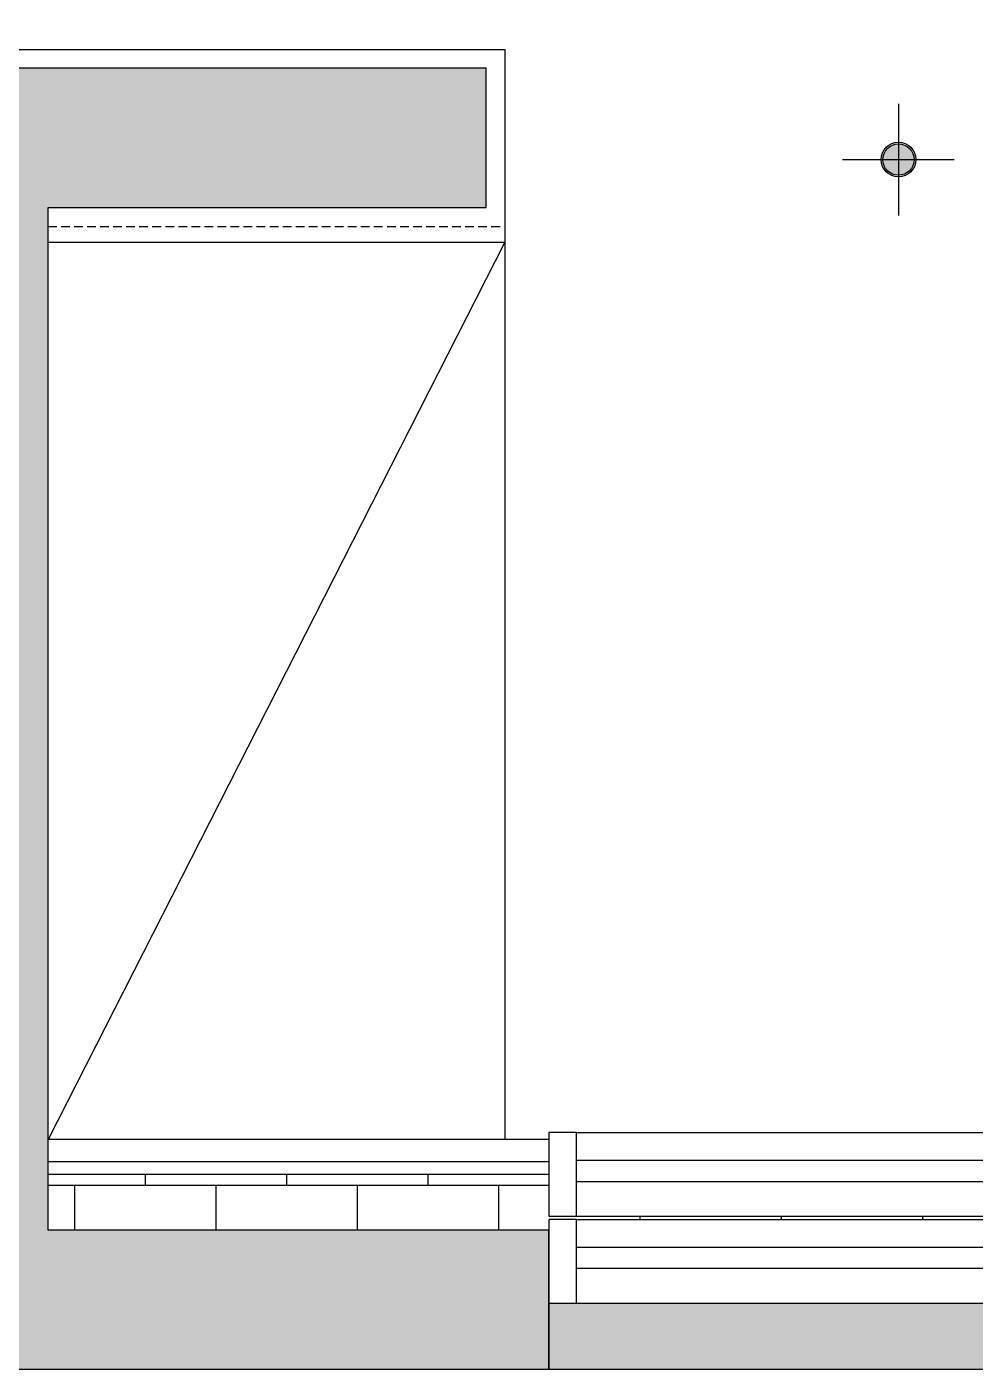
# Model space of a CAD drawing. Header units: millimetres. Extents: x 0 to 460316, y -63250 to 103204.
# Drawn here: x 217090 to 218454, y 86519 to 88448 of the extents above; entities that cross this region are included whole.
import ezdxf
from ezdxf.enums import TextEntityAlignment as Align

# ---------------------------------------------------------------- set-up
doc = ezdxf.new("R2010")
doc.units = ezdxf.units.MM
doc.header["$LTSCALE"] = 25
doc.linetypes.add('DASHED', pattern=[0.75, 0.5, -0.25])
for name, color, linetype in [('2-con', 2, 'Continuous'), ('ac-furniture', 152, 'Continuous'), ('ac-insul', 5, 'BATTING'), ('ac-Ref', 8, 'Continuous'), ('ac-wall', 241, 'Continuous'), ('ac-wall-fin', 3, 'Continuous'), ('ac-window', 140, 'Continuous'), ('FORM(YOURNAME)-11', 1, 'Continuous'), ('RC-LIGHT', 7, 'Continuous')]:
    doc.layers.add(name, color=color, linetype=linetype)
doc.styles.add('YOURNAME', font='HY울릉도M.TTF')
doc.linetypes.add('BATTING', pattern='A,0.00254,-2.54,[134,ltypeshp.shx,S=2.54,R=0,X=-2.54,Y=0],-5.08,[134,ltypeshp.shx,S=2.54,R=180,X=2.54,Y=0],-2.54', length=10.16254)

# ---------------------------------------------------------------- blocks, each defined once
blk = doc.blocks.new('1')
at = {"linetype": 'Continuous'}
h = blk.add_hatch(color=4, dxfattribs=at)
h.dxf.hatch_style = 1
edge = h.paths.add_edge_path()
edge.add_arc((11539653.5, -14273503.8), 37.5, 0, 360)
at = {"color": 1, "linetype": 'Continuous'}
for p, q in [((11539653.5, -14273637.1), (11539653.5, -14273370.5)), ((11539520.2, -14273503.8), (11539786.8, -14273503.8))]:
    blk.add_line(p, q, dxfattribs=at)
at = {"color": 4, "linetype": 'Continuous'}
for radius in [41.5, 37.5]:
    blk.add_circle((11539653.5, -14273503.8), radius, dxfattribs=at)
blk = doc.blocks.new('A$C43c8e90a')
at = {"layer": 'ac-Ref'}
h = blk.add_hatch(color=256, dxfattribs=at)
h.dxf.hatch_style = 1
h.paths.add_polyline_path([(6388.4, 12355.1), (5843.4, 12355.1), (5843.4, 13365.1), (6408.4, 13365.1), (6408.4, 13565.1), (5643.4, 13565.1), (5643.4, 12155.1), (6118.4, 12155.1), (6118.4, 8981.7), (6388.4, 8981.7)])
h.paths.add_polyline_path([(9278.4, 11521.7), (9278.4, 13766.7), (9048.4, 13766.7), (9048.4, 13365.1), (9088.4, 13365.1), (9088.4, 9190.1), (7318.4, 9190.1), (7318.4, 8981.7), (9278.4, 8981.7)])
h.paths.add_polyline_path([(13256.4, 11394.7), (13523.4, 11394.7), (13523.4, 11595.6), (13258.4, 11595.6), (13258.4, 12366.7), (12390.4, 12366.7), (12390.4, 12166.7), (13080.4, 12166.7), (13080.4, 9191.7), (12268.4, 9191.7), (12268.4, 9056.7), (13263.4, 9056.7), (13263.4, 9256.7), (13256.4, 9256.7)])
h.paths.add_polyline_path([(15023.4, 13621.7), (14048.4, 13621.7), (14048.4, 13421.7), (14823.4, 13421.7), (14823.4, 12631.7), (14188.4, 12631.7), (14188.4, 11595.6), (14103.4, 11595.6), (14103.4, 11394.7), (14738.4, 11394.7), (14738.4, 9256.7), (14738.4, 9056.7), (14748.4, 9056.7), (14748.4, 4116.7), (13961.4, 4116.7), (13961.4, 3924.7), (14914.4, 3924.7), (14914.4, 2844.7), (14024.4, 2844.7), (14024.4, 2644.7), (15023.4, 2644.7)])
h.paths.add_polyline_path([(11190.4, 12366.7), (10665.4, 12366.7), (10665.4, 11521.7), (10940.4, 11521.7), (10940.4, 12166.7), (11190.4, 12166.7)])
h.paths.add_polyline_path([(12933.4, 7896.7), (11883.4, 7896.7), (11883.4, 7696.7), (12933.4, 7696.7)])
h.paths.add_polyline_path([(10856.4, 7896.7), (10646.4, 7896.7), (10646.4, 3924.7), (11261.4, 3924.7), (11261.4, 4116.7), (10856.4, 4116.7)])
h.paths.add_polyline_path([(10936.4, 2844.7), (10736.4, 2844.7), (10736.4, 2274.7), (10936.4, 2274.7)])
h.paths.add_polyline_path([(6216.4, 3944.7), (6846.4, 3944.7), (6846.4, 4144.7), (6128.4, 4144.7), (6128.4, 7599.7), (5938.4, 7599.7), (5938.4, 2659.7), (5923.4, 2659.7), (5923.4, 2459.7), (6016.4, 2459.7), (6016.4, 2274.7), (6936.4, 2274.7), (6936.4, 2474.7), (6216.4, 2474.7)])
h.paths.add_polyline_path([(2923.4, 7399.7), (5008.4, 7399.7), (5008.4, 7599.7), (2958.4, 7599.7), (2958.4, 9764.7), (4558.4, 9764.7), (4558.4, 8364.7), (4758.4, 8364.7), (4758.4, 10361.7), (5178.4, 10361.7), (5178.4, 10561.7), (4558.4, 10561.7), (4558.4, 9934.7), (2723.4, 9934.7), (2723.4, 2459.7), (3343.4, 2459.7), (3343.4, 2659.7), (2923.4, 2659.7)])
h = blk.add_hatch(dxfattribs=at)
h.set_pattern_fill('AR-BRSTD', color=256)
h.set_pattern_definition([(0, (-87640.64, -53103.51), (0, 67.7418), []), (90, (-87640.64, -53103.51), (-101.6, 67.7418), [67.7418, -67.7418])])
h.paths.add_polyline_path([(6936.4, 2554.7), (6216.4, 2554.7), (6216.4, 2474.7), (6936.4, 2474.7), (6936.4, 2489.7), (6976.4, 2489.7), (7936.4, 2489.7), (7936.4, 2494.7), (6976.4, 2494.7), (6936.4, 2494.7)])
h = blk.add_hatch(dxfattribs=at)
h.set_pattern_fill('ANGLE', color=256)
h.set_pattern_definition([(0, (-87640.638, -53103.51), (0, 6.985), [5.08, -1.905]), (90, (-87640.638, -53103.51), (-6.985, 4e-16), [5.08, -1.905])])
h.paths.add_polyline_path([(6976.4, 2369.7), (6936.4, 2369.7), (6936.4, 2274.7), (10736.4, 2274.7), (10736.4, 2369.7), (10636.4, 2369.7), (10596.4, 2369.7)])
at = {"layer": '2-con'}
for p, q in [((6936.4, 2474.7), (6936.4, 2274.7)), ((6936.4, 2274.7), (10736.4, 2274.7))]:
    blk.add_line(p, q, dxfattribs=at)
blk.add_lwpolyline([(5938.4, 7599.7), (5938.4, 2659.7), (5923.4, 2659.7), (5923.4, 2459.7), (6016.4, 2459.7), (6016.4, 2274.7), (6936.4, 2274.7), (6936.4, 2474.7), (6216.4, 2474.7), (6216.4, 3944.7), (6846.4, 3944.7), (6846.4, 4144.7), (6128.4, 4144.7), (6128.4, 7599.7), (5938.4, 7599.7)], dxfattribs=at)
at = {"layer": 'ac-furniture'}
blk.add_line((6873.4, 3894.7), (6873.4, 2604.7), dxfattribs=at)
at = {"layer": 'ac-insul', "linetype": 'BATTING', "ltscale": 0.05}
blk.add_line((6936.4, 2572.9), (6216.4, 2572.9), dxfattribs=at)
at = {"layer": 'ac-Ref'}
for p, q in [((6873.4, 3894.7), (6216.4, 2604.7)), ((6936.4, 2554.7), (6216.4, 2554.7))]:
    blk.add_line(p, q, dxfattribs=at)
at = {"layer": 'ac-wall', "linetype": 'DASHED'}
blk.add_line((6216.4, 3917.3), (6873.4, 3917.3), dxfattribs=at)
at = {"layer": 'ac-wall-fin'}
for p, q in [((6155.4, 4171.7), (6873.4, 4171.7)), ((6873.4, 4171.7), (6873.4, 3894.7)), ((6216.4, 3894.7), (6873.4, 3894.7)), ((6936.4, 2604.7), (6216.4, 2604.7))]:
    blk.add_line(p, q, dxfattribs=at)
at = {"layer": 'ac-window'}
for p, q in [((6976.4, 2614.7), (10596.4, 2614.7)), ((6976.4, 2494.7), (10596.4, 2494.7)), ((6976.4, 2489.7), (10596.4, 2489.7)), ((6976.4, 2369.7), (10596.4, 2369.7))]:
    blk.add_line(p, q, dxfattribs=at)
for points in [[(6936.4, 2494.7), (6976.4, 2494.7), (6976.4, 2614.7), (6936.4, 2614.7)], [(6936.4, 2369.7), (6976.4, 2369.7), (6976.4, 2489.7), (6936.4, 2489.7)]]:
    blk.add_lwpolyline(points, close=True, dxfattribs=at)
for points in [[(6976.4, 2544.7), (7966.4, 2544.7), (7966.4, 2574.7), (6976.4, 2574.7)], [(6976.4, 2419.7), (7966.4, 2419.7), (7966.4, 2449.7), (6976.4, 2449.7)]]:
    blk.add_lwpolyline(points, dxfattribs=at)
at = {"layer": 'RC-LIGHT', "xscale": 0.6024096385271789, "yscale": 0.6024096385271789, "zscale": 0.6024096385271789, "rotation": 270}
blk.add_blockref('1', (8605935.7, 6955612), dxfattribs=at)
at = {"layer": 'FORM(YOURNAME)-11', "color": 3, "style": 'YOURNAME'}
for tag, height, p in [('1', 112.6, (41267.9, 5868.1)), ('2', 112.6, (41267.9, 5707.2)), ('3', 112.6, (41267.9, 5385.4)), ('4', 112.6, (41267.9, 4902.8)), ('5', 128.7, (41267.9, 4323.6)), ('6', 128.7, (41267.9, 3760.4)), ('7', 128.7, (41267.9, 3197.3)), ('8', 128.7, (41267.9, 2634.2)), ('9', 128.7, (41267.9, 2071.1)), ('10', 128.7, (40205.3, 1524)), ('11', 128.7, (41267.9, 1507.9)), ('12', 128.7, (40205.3, 960.9)), ('13', 128.7, (41267.9, 960.9))]:
    blk.add_attdef(tag, text='', height=height, dxfattribs=at).set_placement(p, align=Align.MIDDLE_RIGHT)

msp = doc.modelspace()

# ---------------------------------------------------------------- block references
at = {"layer": 'ac-Ref'}
msp.add_blockref('A$C43c8e90a', (210904.25, 84244.02), dxfattribs=at)

doc.saveas('drawing.dxf')
